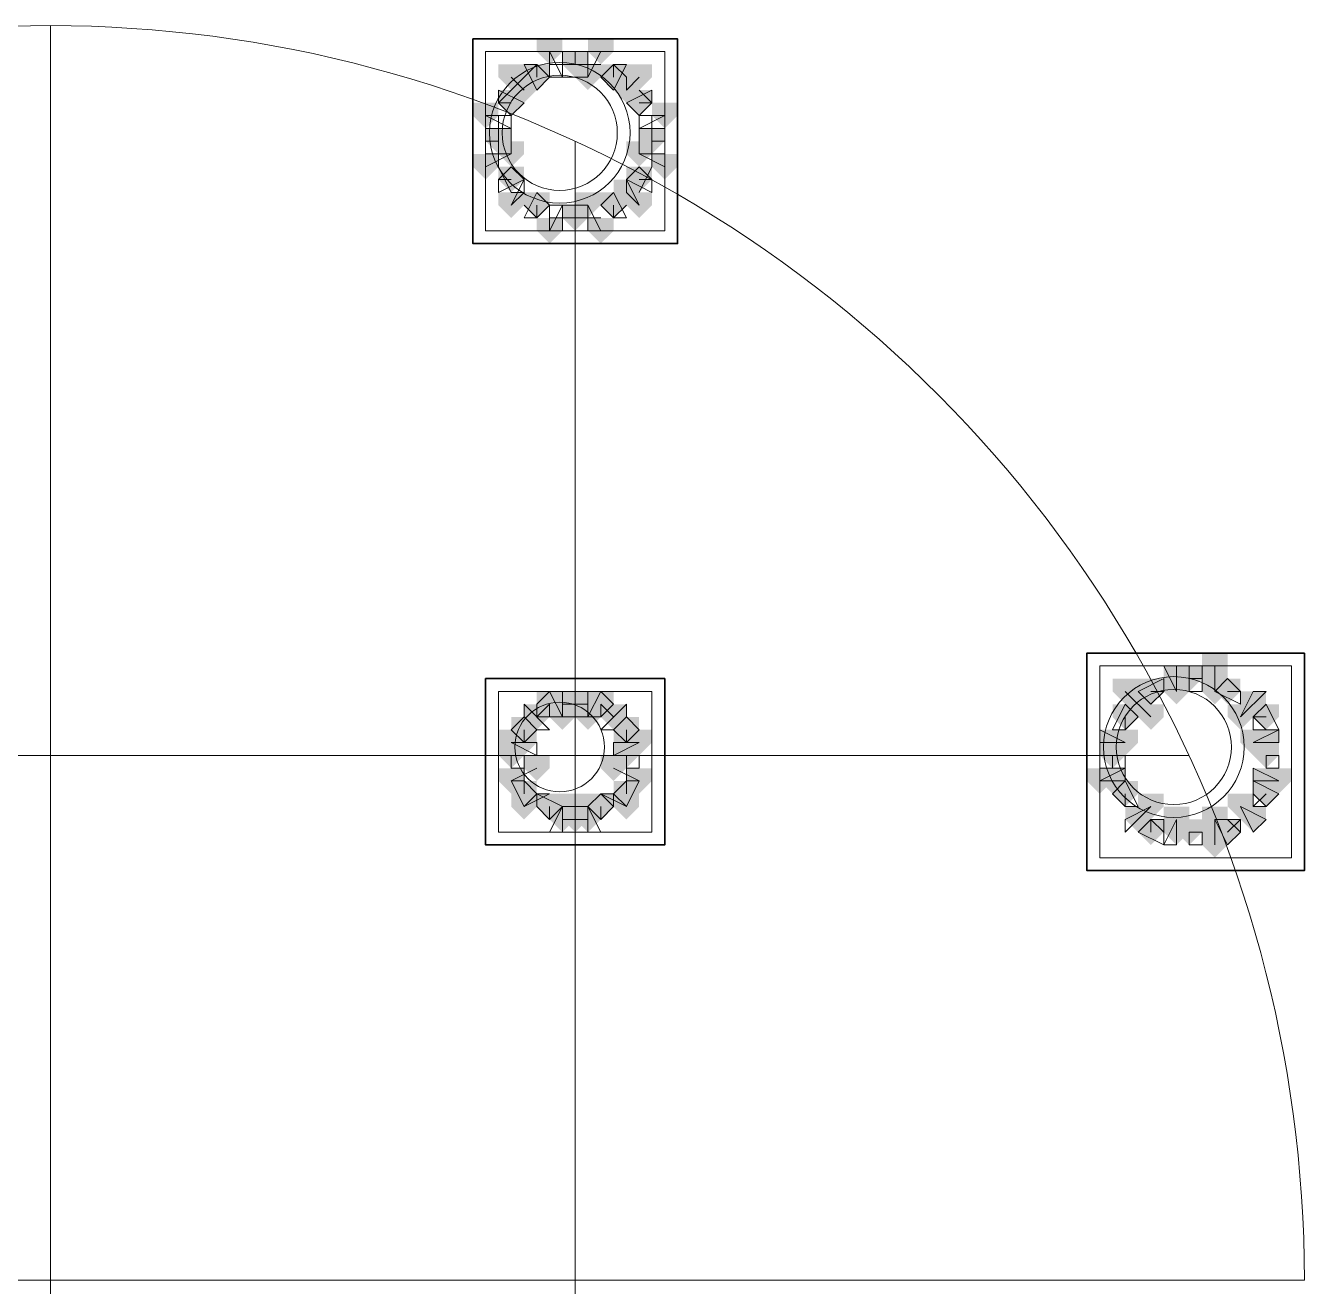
# Model space of a CAD drawing. Header units: millimetres. Extents: x 2315 to 4619, y 1334 to 1897.
# Drawn here: x 3555.91 to 3562.02, y 1541.67 to 1547.68 of the extents above; entities that cross this region are included whole.
import ezdxf

# ---------------------------------------------------------------- set-up
doc = ezdxf.new("R2010")
doc.units = ezdxf.units.MM
for name, color, linetype, true_color in [('PDF_10', 7, 'Continuous', 0x00b85c), ('PDF_AXIS', 7, 'Continuous', 0x00b85c), ('PDF_柱构件', 7, 'Continuous', 0x00b85c), ('PDF_转运站初步方案', 7, 'Continuous', 0x00b85c)]:
    doc.layers.add(name, color=color, linetype=linetype, true_color=true_color)
doc.layers.add('PDF_中心线层', color=1, linetype='Continuous')
doc.layers.add('PDF_粗实线层', color=7, linetype='Continuous')

msp = doc.modelspace()

# ---------------------------------------------------------------- hatches: boundary and pattern name
at = {"layer": 'PDF_10', "transparency": 33554559}
for points in [[(3558.5347, 1547.5601), (3558.4737, 1547.5601), (3558.4737, 1547.499), (3558.5347, 1547.4379), (3558.5958, 1547.499), (3558.5958, 1547.5601)], [(3558.5347, 1547.5601), (3558.4737, 1547.5601), (3558.4737, 1547.499), (3558.5347, 1547.4379), (3558.5958, 1547.499), (3558.5958, 1547.5601)], [(3558.3515, 1547.499), (3558.2904, 1547.499), (3558.2904, 1547.4379), (3558.3515, 1547.3768), (3558.4126, 1547.4379), (3558.4126, 1547.499)], [(3558.3515, 1547.499), (3558.2904, 1547.499), (3558.2904, 1547.4379), (3558.3515, 1547.3768), (3558.4126, 1547.4379), (3558.4126, 1547.499)], [(3558.718, 1547.499), (3558.6569, 1547.499), (3558.6569, 1547.4379), (3558.718, 1547.3768), (3558.7791, 1547.4379), (3558.7791, 1547.499)], [(3558.718, 1547.499), (3558.6569, 1547.499), (3558.6569, 1547.4379), (3558.718, 1547.3768), (3558.7791, 1547.4379), (3558.7791, 1547.499)], [(3558.2293, 1547.3768), (3558.1683, 1547.3768), (3558.1683, 1547.3157), (3558.2293, 1547.2547), (3558.2904, 1547.3157), (3558.2904, 1547.3768)], [(3558.2293, 1547.3768), (3558.1683, 1547.3768), (3558.1683, 1547.3157), (3558.2293, 1547.2547), (3558.2904, 1547.3157), (3558.2904, 1547.3768)], [(3558.8401, 1547.3768), (3558.7791, 1547.3768), (3558.7791, 1547.3157), (3558.8401, 1547.2547), (3558.9012, 1547.3157), (3558.9012, 1547.3768)], [(3558.8401, 1547.3768), (3558.7791, 1547.3768), (3558.7791, 1547.3157), (3558.8401, 1547.2547), (3558.9012, 1547.3157), (3558.9012, 1547.3768)], [(3558.1683, 1547.1936), (3558.1072, 1547.1936), (3558.1072, 1547.1325), (3558.1683, 1547.0714), (3558.2293, 1547.1325), (3558.2293, 1547.1936)], [(3558.1683, 1547.1936), (3558.1072, 1547.1936), (3558.1072, 1547.1325), (3558.1683, 1547.0714), (3558.2293, 1547.1325), (3558.2293, 1547.1936)], [(3558.9012, 1547.1936), (3558.8401, 1547.1936), (3558.8401, 1547.1325), (3558.9012, 1547.0714), (3558.9623, 1547.1325), (3558.9623, 1547.1936)], [(3558.9012, 1547.1936), (3558.8401, 1547.1936), (3558.8401, 1547.1325), (3558.9012, 1547.0714), (3558.9623, 1547.1325), (3558.9623, 1547.1936)], [(3558.2293, 1547.0103), (3558.1683, 1547.0103), (3558.1683, 1546.9493), (3558.2293, 1546.8882), (3558.2904, 1546.9493), (3558.2904, 1547.0103)], [(3558.2293, 1547.0103), (3558.1683, 1547.0103), (3558.1683, 1546.9493), (3558.2293, 1546.8882), (3558.2904, 1546.9493), (3558.2904, 1547.0103)], [(3558.8401, 1547.0103), (3558.7791, 1547.0103), (3558.7791, 1546.9493), (3558.8401, 1546.8882), (3558.9012, 1546.9493), (3558.9012, 1547.0103)], [(3558.8401, 1547.0103), (3558.7791, 1547.0103), (3558.7791, 1546.9493), (3558.8401, 1546.8882), (3558.9012, 1546.9493), (3558.9012, 1547.0103)], [(3558.3515, 1546.8882), (3558.2904, 1546.8882), (3558.2904, 1546.8271), (3558.3515, 1546.766), (3558.4126, 1546.8271), (3558.4126, 1546.8882)], [(3558.3515, 1546.8882), (3558.2904, 1546.8882), (3558.2904, 1546.8271), (3558.3515, 1546.766), (3558.4126, 1546.8271), (3558.4126, 1546.8882)], [(3558.718, 1546.8882), (3558.6569, 1546.8882), (3558.6569, 1546.8271), (3558.718, 1546.766), (3558.7791, 1546.8271), (3558.7791, 1546.8882)], [(3558.718, 1546.8882), (3558.6569, 1546.8882), (3558.6569, 1546.8271), (3558.718, 1546.766), (3558.7791, 1546.8271), (3558.7791, 1546.8882)], [(3558.5347, 1546.8271), (3558.4737, 1546.8271), (3558.4737, 1546.766), (3558.5347, 1546.7049), (3558.5958, 1546.766), (3558.5958, 1546.8271)], [(3558.5347, 1546.8271), (3558.4737, 1546.8271), (3558.4737, 1546.766), (3558.5347, 1546.7049), (3558.5958, 1546.766), (3558.5958, 1546.8271)], [(3561.4666, 1544.6282), (3561.4056, 1544.6282), (3561.4056, 1544.5671), (3561.4666, 1544.506), (3561.5277, 1544.5671), (3561.5277, 1544.6282)], [(3561.4666, 1544.6282), (3561.4056, 1544.6282), (3561.4056, 1544.5671), (3561.4666, 1544.506), (3561.5277, 1544.5671), (3561.5277, 1544.6282)], [(3561.2834, 1544.5671), (3561.2223, 1544.5671), (3561.2223, 1544.506), (3561.2834, 1544.4449), (3561.3445, 1544.506), (3561.3445, 1544.5671)], [(3561.2834, 1544.5671), (3561.2223, 1544.5671), (3561.2223, 1544.506), (3561.2834, 1544.4449), (3561.3445, 1544.506), (3561.3445, 1544.5671)], [(3561.2834, 1544.5671), (3561.2223, 1544.5671), (3561.2223, 1544.506), (3561.2834, 1544.4449), (3561.3445, 1544.506), (3561.3445, 1544.5671)], [(3561.6499, 1544.5671), (3561.5888, 1544.5671), (3561.5888, 1544.506), (3561.6499, 1544.4449), (3561.711, 1544.506), (3561.711, 1544.5671)], [(3561.6499, 1544.5671), (3561.5888, 1544.5671), (3561.5888, 1544.506), (3561.6499, 1544.4449), (3561.711, 1544.506), (3561.711, 1544.5671)], [(3558.4126, 1544.506), (3558.3515, 1544.506), (3558.3515, 1544.4449), (3558.4126, 1544.3839), (3558.4737, 1544.4449), (3558.4737, 1544.506)], [(3558.4126, 1544.506), (3558.3515, 1544.506), (3558.3515, 1544.4449), (3558.4126, 1544.3839), (3558.4737, 1544.4449), (3558.4737, 1544.506)], [(3558.5347, 1544.506), (3558.4737, 1544.506), (3558.4737, 1544.4449), (3558.5347, 1544.3839), (3558.5958, 1544.4449), (3558.5958, 1544.506)], [(3558.5347, 1544.506), (3558.4737, 1544.506), (3558.4737, 1544.4449), (3558.5347, 1544.3839), (3558.5958, 1544.4449), (3558.5958, 1544.506)], [(3558.6569, 1544.506), (3558.5958, 1544.506), (3558.5958, 1544.4449), (3558.6569, 1544.3839), (3558.718, 1544.4449), (3558.718, 1544.506)], [(3558.6569, 1544.506), (3558.5958, 1544.506), (3558.5958, 1544.4449), (3558.6569, 1544.3839), (3558.718, 1544.4449), (3558.718, 1544.506)], [(3561.1612, 1544.4449), (3561.1001, 1544.4449), (3561.1001, 1544.3839), (3561.1612, 1544.3228), (3561.2223, 1544.3839), (3561.2223, 1544.4449)], [(3561.1612, 1544.4449), (3561.1001, 1544.4449), (3561.1001, 1544.3839), (3561.1612, 1544.3228), (3561.2223, 1544.3839), (3561.2223, 1544.4449)], [(3561.1612, 1544.4449), (3561.1001, 1544.4449), (3561.1001, 1544.3839), (3561.1612, 1544.3228), (3561.2223, 1544.3839), (3561.2223, 1544.4449)], [(3561.8331, 1544.4449), (3561.772, 1544.4449), (3561.772, 1544.3839), (3561.8331, 1544.3228), (3561.8942, 1544.3839), (3561.8942, 1544.4449)], [(3561.8331, 1544.4449), (3561.772, 1544.4449), (3561.772, 1544.3839), (3561.8331, 1544.3228), (3561.8942, 1544.3839), (3561.8942, 1544.4449)], [(3558.2904, 1544.3839), (3558.2293, 1544.3839), (3558.2293, 1544.3228), (3558.2904, 1544.2617), (3558.3515, 1544.3228), (3558.3515, 1544.3839)], [(3558.2904, 1544.3839), (3558.2293, 1544.3839), (3558.2293, 1544.3228), (3558.2904, 1544.2617), (3558.3515, 1544.3228), (3558.3515, 1544.3839)], [(3558.2904, 1544.3839), (3558.2293, 1544.3839), (3558.2293, 1544.3228), (3558.2904, 1544.2617), (3558.3515, 1544.3228), (3558.3515, 1544.3839)], [(3558.7791, 1544.3839), (3558.718, 1544.3839), (3558.718, 1544.3228), (3558.7791, 1544.2617), (3558.8401, 1544.3228), (3558.8401, 1544.3839)], [(3558.7791, 1544.3839), (3558.718, 1544.3839), (3558.718, 1544.3228), (3558.7791, 1544.2617), (3558.8401, 1544.3228), (3558.8401, 1544.3839)], [(3558.7791, 1544.3839), (3558.718, 1544.3839), (3558.718, 1544.3228), (3558.7791, 1544.2617), (3558.8401, 1544.3228), (3558.8401, 1544.3839)], [(3558.2293, 1544.2617), (3558.1683, 1544.2617), (3558.1683, 1544.2006), (3558.2293, 1544.1395), (3558.2904, 1544.2006), (3558.2904, 1544.2617)], [(3558.2293, 1544.2617), (3558.1683, 1544.2617), (3558.1683, 1544.2006), (3558.2293, 1544.1395), (3558.2904, 1544.2006), (3558.2904, 1544.2617)], [(3558.7791, 1544.2617), (3558.718, 1544.2617), (3558.718, 1544.2006), (3558.7791, 1544.1395), (3558.8401, 1544.2006), (3558.8401, 1544.2617)], [(3558.7791, 1544.2617), (3558.718, 1544.2617), (3558.718, 1544.2006), (3558.7791, 1544.1395), (3558.8401, 1544.2006), (3558.8401, 1544.2617)], [(3561.1001, 1544.2617), (3561.0391, 1544.2617), (3561.0391, 1544.2006), (3561.1001, 1544.1395), (3561.1612, 1544.2006), (3561.1612, 1544.2617)], [(3561.1001, 1544.2617), (3561.0391, 1544.2617), (3561.0391, 1544.2006), (3561.1001, 1544.1395), (3561.1612, 1544.2006), (3561.1612, 1544.2617)], [(3561.8331, 1544.2617), (3561.772, 1544.2617), (3561.772, 1544.2006), (3561.8331, 1544.1395), (3561.8942, 1544.2006), (3561.8942, 1544.2617)], [(3561.8331, 1544.2617), (3561.772, 1544.2617), (3561.772, 1544.2006), (3561.8331, 1544.1395), (3561.8942, 1544.2006), (3561.8942, 1544.2617)], [(3558.2904, 1544.0784), (3558.2293, 1544.0784), (3558.2293, 1544.0174), (3558.2904, 1543.9563), (3558.3515, 1544.0174), (3558.3515, 1544.0784)], [(3558.2904, 1544.0784), (3558.2293, 1544.0784), (3558.2293, 1544.0174), (3558.2904, 1543.9563), (3558.3515, 1544.0174), (3558.3515, 1544.0784)], [(3558.7791, 1544.0784), (3558.718, 1544.0784), (3558.718, 1544.0174), (3558.7791, 1543.9563), (3558.8401, 1544.0174), (3558.8401, 1544.0784)], [(3558.7791, 1544.0784), (3558.718, 1544.0784), (3558.718, 1544.0174), (3558.7791, 1543.9563), (3558.8401, 1544.0174), (3558.8401, 1544.0784)], [(3561.1612, 1544.0784), (3561.1001, 1544.0784), (3561.1001, 1544.0174), (3561.1612, 1543.9563), (3561.2223, 1544.0174), (3561.2223, 1544.0784)], [(3561.1612, 1544.0784), (3561.1001, 1544.0784), (3561.1001, 1544.0174), (3561.1612, 1543.9563), (3561.2223, 1544.0174), (3561.2223, 1544.0784)], [(3561.8331, 1544.0784), (3561.772, 1544.0784), (3561.772, 1544.0174), (3561.8331, 1543.9563), (3561.8942, 1544.0174), (3561.8942, 1544.0784)], [(3561.8331, 1544.0784), (3561.772, 1544.0784), (3561.772, 1544.0174), (3561.8331, 1543.9563), (3561.8942, 1544.0174), (3561.8942, 1544.0784)], [(3558.4126, 1544.0174), (3558.3515, 1544.0174), (3558.3515, 1543.9563), (3558.4126, 1543.8952), (3558.4737, 1543.9563), (3558.4737, 1544.0174)], [(3558.4126, 1544.0174), (3558.3515, 1544.0174), (3558.3515, 1543.9563), (3558.4126, 1543.8952), (3558.4737, 1543.9563), (3558.4737, 1544.0174)], [(3558.6569, 1544.0174), (3558.5958, 1544.0174), (3558.5958, 1543.9563), (3558.6569, 1543.8952), (3558.718, 1543.9563), (3558.718, 1544.0174)], [(3558.6569, 1544.0174), (3558.5958, 1544.0174), (3558.5958, 1543.9563), (3558.6569, 1543.8952), (3558.718, 1543.9563), (3558.718, 1544.0174)], [(3558.5347, 1543.9563), (3558.4737, 1543.9563), (3558.4737, 1543.8952), (3558.5347, 1543.8341), (3558.5958, 1543.8952), (3558.5958, 1543.9563)], [(3558.5347, 1543.9563), (3558.4737, 1543.9563), (3558.4737, 1543.8952), (3558.5347, 1543.8341), (3558.5958, 1543.8952), (3558.5958, 1543.9563)], [(3561.2834, 1543.8952), (3561.2223, 1543.8952), (3561.2223, 1543.8341), (3561.2834, 1543.773), (3561.3445, 1543.8341), (3561.3445, 1543.8952)], [(3561.2834, 1543.8952), (3561.2223, 1543.8952), (3561.2223, 1543.8341), (3561.2834, 1543.773), (3561.3445, 1543.8341), (3561.3445, 1543.8952)], [(3561.4666, 1543.8952), (3561.4056, 1543.8952), (3561.4056, 1543.8341), (3561.4666, 1543.773), (3561.5277, 1543.8341), (3561.5277, 1543.8952)], [(3561.4666, 1543.8952), (3561.4056, 1543.8952), (3561.4056, 1543.8341), (3561.4666, 1543.773), (3561.5277, 1543.8341), (3561.5277, 1543.8952)], [(3561.6499, 1543.8952), (3561.5888, 1543.8952), (3561.5888, 1543.8341), (3561.6499, 1543.773), (3561.711, 1543.8341), (3561.711, 1543.8952)], [(3561.6499, 1543.8952), (3561.5888, 1543.8952), (3561.5888, 1543.8341), (3561.6499, 1543.773), (3561.711, 1543.8341), (3561.711, 1543.8952)]]:
    msp.add_hatch(color=256, dxfattribs=at).paths.add_polyline_path(points)
at = {"layer": 'PDF_柱构件', "transparency": 33554559}
for points in [[(3558.4126, 1547.6211), (3558.3515, 1547.6211), (3558.3515, 1547.5601), (3558.4126, 1547.499), (3558.4737, 1547.5601), (3558.4737, 1547.6211)], [(3558.6569, 1547.6211), (3558.5958, 1547.6211), (3558.5958, 1547.5601), (3558.6569, 1547.499), (3558.718, 1547.5601), (3558.718, 1547.6211)], [(3558.2293, 1547.499), (3558.1683, 1547.499), (3558.1683, 1547.4379), (3558.2293, 1547.3768), (3558.2904, 1547.4379), (3558.2904, 1547.499)], [(3558.5958, 1547.499), (3558.5347, 1547.499), (3558.5347, 1547.4379), (3558.5958, 1547.3768), (3558.6569, 1547.4379), (3558.6569, 1547.499)], [(3558.8401, 1547.499), (3558.7791, 1547.499), (3558.7791, 1547.4379), (3558.8401, 1547.3768), (3558.9012, 1547.4379), (3558.9012, 1547.499)], [(3558.2904, 1547.4379), (3558.2293, 1547.4379), (3558.2293, 1547.3768), (3558.2904, 1547.3157), (3558.3515, 1547.3768), (3558.3515, 1547.4379)], [(3558.7791, 1547.4379), (3558.718, 1547.4379), (3558.718, 1547.3768), (3558.7791, 1547.3157), (3558.8401, 1547.3768), (3558.8401, 1547.4379)], [(3558.1072, 1547.3157), (3558.0461, 1547.3157), (3558.0461, 1547.2547), (3558.1072, 1547.1936), (3558.1683, 1547.2547), (3558.1683, 1547.3157)], [(3558.9623, 1547.3157), (3558.9012, 1547.3157), (3558.9012, 1547.2547), (3558.9623, 1547.1936), (3559.0234, 1547.2547), (3559.0234, 1547.3157)], [(3558.2293, 1547.1325), (3558.1683, 1547.1325), (3558.1683, 1547.0714), (3558.2293, 1547.0103), (3558.2904, 1547.0714), (3558.2904, 1547.1325)], [(3558.8401, 1547.1325), (3558.7791, 1547.1325), (3558.7791, 1547.0714), (3558.8401, 1547.0103), (3558.9012, 1547.0714), (3558.9012, 1547.1325)], [(3558.1072, 1547.0714), (3558.0461, 1547.0714), (3558.0461, 1547.0103), (3558.1072, 1546.9493), (3558.1683, 1547.0103), (3558.1683, 1547.0714)], [(3558.9623, 1547.0714), (3558.9012, 1547.0714), (3558.9012, 1547.0103), (3558.9623, 1546.9493), (3559.0234, 1547.0103), (3559.0234, 1547.0714)], [(3558.7791, 1546.9493), (3558.718, 1546.9493), (3558.718, 1546.8882), (3558.7791, 1546.8271), (3558.8401, 1546.8882), (3558.8401, 1546.9493)], [(3558.2293, 1546.8882), (3558.1683, 1546.8882), (3558.1683, 1546.8271), (3558.2293, 1546.766), (3558.2904, 1546.8271), (3558.2904, 1546.8882)], [(3558.5958, 1546.8882), (3558.5347, 1546.8882), (3558.5347, 1546.8271), (3558.5958, 1546.766), (3558.6569, 1546.8271), (3558.6569, 1546.8882)], [(3558.8401, 1546.8882), (3558.7791, 1546.8882), (3558.7791, 1546.8271), (3558.8401, 1546.766), (3558.9012, 1546.8271), (3558.9012, 1546.8882)], [(3558.4126, 1546.766), (3558.3515, 1546.766), (3558.3515, 1546.7049), (3558.4126, 1546.6439), (3558.4737, 1546.7049), (3558.4737, 1546.766)], [(3558.6569, 1546.766), (3558.5958, 1546.766), (3558.5958, 1546.7049), (3558.6569, 1546.6439), (3558.718, 1546.7049), (3558.718, 1546.766)], [(3561.5888, 1544.6893), (3561.5277, 1544.6893), (3561.5277, 1544.6282), (3561.5888, 1544.5671), (3561.6499, 1544.6282), (3561.6499, 1544.6893)], [(3561.4056, 1544.6282), (3561.3445, 1544.6282), (3561.3445, 1544.5671), (3561.4056, 1544.506), (3561.4666, 1544.5671), (3561.4666, 1544.6282)], [(3561.5888, 1544.6282), (3561.5277, 1544.6282), (3561.5277, 1544.5671), (3561.5888, 1544.506), (3561.6499, 1544.5671), (3561.6499, 1544.6282)], [(3561.1612, 1544.5671), (3561.1001, 1544.5671), (3561.1001, 1544.506), (3561.1612, 1544.4449), (3561.2223, 1544.506), (3561.2223, 1544.5671)], [(3561.4056, 1544.5671), (3561.3445, 1544.5671), (3561.3445, 1544.506), (3561.4056, 1544.4449), (3561.4666, 1544.506), (3561.4666, 1544.5671)], [(3561.5888, 1544.5671), (3561.5277, 1544.5671), (3561.5277, 1544.506), (3561.5888, 1544.4449), (3561.6499, 1544.506), (3561.6499, 1544.5671)], [(3558.4737, 1544.506), (3558.4126, 1544.506), (3558.4126, 1544.4449), (3558.4737, 1544.3839), (3558.5347, 1544.4449), (3558.5347, 1544.506)], [(3558.5958, 1544.506), (3558.5347, 1544.506), (3558.5347, 1544.4449), (3558.5958, 1544.3839), (3558.6569, 1544.4449), (3558.6569, 1544.506)], [(3561.2223, 1544.506), (3561.1612, 1544.506), (3561.1612, 1544.4449), (3561.2223, 1544.3839), (3561.2834, 1544.4449), (3561.2834, 1544.506)], [(3561.772, 1544.506), (3561.711, 1544.506), (3561.711, 1544.4449), (3561.772, 1544.3839), (3561.8331, 1544.4449), (3561.8331, 1544.506)], [(3558.3515, 1544.4449), (3558.2904, 1544.4449), (3558.2904, 1544.3839), (3558.3515, 1544.3228), (3558.4126, 1544.3839), (3558.4126, 1544.4449)], [(3558.4737, 1544.4449), (3558.4126, 1544.4449), (3558.4126, 1544.3839), (3558.4737, 1544.3228), (3558.5347, 1544.3839), (3558.5347, 1544.4449)], [(3558.5958, 1544.4449), (3558.5347, 1544.4449), (3558.5347, 1544.3839), (3558.5958, 1544.3228), (3558.6569, 1544.3839), (3558.6569, 1544.4449)], [(3558.718, 1544.4449), (3558.6569, 1544.4449), (3558.6569, 1544.3839), (3558.718, 1544.3228), (3558.7791, 1544.3839), (3558.7791, 1544.4449)], [(3561.2834, 1544.4449), (3561.2223, 1544.4449), (3561.2223, 1544.3839), (3561.2834, 1544.3228), (3561.3445, 1544.3839), (3561.3445, 1544.4449)], [(3561.711, 1544.4449), (3561.6499, 1544.4449), (3561.6499, 1544.3839), (3561.711, 1544.3228), (3561.772, 1544.3839), (3561.772, 1544.4449)], [(3558.2293, 1544.3228), (3558.1683, 1544.3228), (3558.1683, 1544.2617), (3558.2293, 1544.2006), (3558.2904, 1544.2617), (3558.2904, 1544.3228)], [(3558.2904, 1544.3228), (3558.2293, 1544.3228), (3558.2293, 1544.2617), (3558.2904, 1544.2006), (3558.3515, 1544.2617), (3558.3515, 1544.3228)], [(3558.7791, 1544.3228), (3558.718, 1544.3228), (3558.718, 1544.2617), (3558.7791, 1544.2006), (3558.8401, 1544.2617), (3558.8401, 1544.3228)], [(3558.8401, 1544.3228), (3558.7791, 1544.3228), (3558.7791, 1544.2617), (3558.8401, 1544.2006), (3558.9012, 1544.2617), (3558.9012, 1544.3228)], [(3561.1001, 1544.3228), (3561.0391, 1544.3228), (3561.0391, 1544.2617), (3561.1001, 1544.2006), (3561.1612, 1544.2617), (3561.1612, 1544.3228)], [(3561.1612, 1544.3228), (3561.1001, 1544.3228), (3561.1001, 1544.2617), (3561.1612, 1544.2006), (3561.2223, 1544.2617), (3561.2223, 1544.3228)], [(3561.772, 1544.3228), (3561.711, 1544.3228), (3561.711, 1544.2617), (3561.772, 1544.2006), (3561.8331, 1544.2617), (3561.8331, 1544.3228)], [(3561.8331, 1544.3228), (3561.772, 1544.3228), (3561.772, 1544.2617), (3561.8331, 1544.2006), (3561.8942, 1544.2617), (3561.8942, 1544.3228)], [(3558.3515, 1544.2006), (3558.2904, 1544.2006), (3558.2904, 1544.1395), (3558.3515, 1544.0784), (3558.4126, 1544.1395), (3558.4126, 1544.2006)], [(3558.718, 1544.2006), (3558.6569, 1544.2006), (3558.6569, 1544.1395), (3558.718, 1544.0784), (3558.7791, 1544.1395), (3558.7791, 1544.2006)], [(3558.2293, 1544.1395), (3558.1683, 1544.1395), (3558.1683, 1544.0784), (3558.2293, 1544.0174), (3558.2904, 1544.0784), (3558.2904, 1544.1395)], [(3558.8401, 1544.1395), (3558.7791, 1544.1395), (3558.7791, 1544.0784), (3558.8401, 1544.0174), (3558.9012, 1544.0784), (3558.9012, 1544.1395)], [(3561.0391, 1544.1395), (3560.978, 1544.1395), (3560.978, 1544.0784), (3561.0391, 1544.0174), (3561.1001, 1544.0784), (3561.1001, 1544.1395)], [(3561.1001, 1544.1395), (3561.0391, 1544.1395), (3561.0391, 1544.0784), (3561.1001, 1544.0174), (3561.1612, 1544.0784), (3561.1612, 1544.1395)], [(3561.8331, 1544.1395), (3561.772, 1544.1395), (3561.772, 1544.0784), (3561.8331, 1544.0174), (3561.8942, 1544.0784), (3561.8942, 1544.1395)], [(3561.8942, 1544.1395), (3561.8331, 1544.1395), (3561.8331, 1544.0784), (3561.8942, 1544.0174), (3561.9553, 1544.0784), (3561.9553, 1544.1395)], [(3558.2904, 1544.0174), (3558.2293, 1544.0174), (3558.2293, 1543.9563), (3558.2904, 1543.8952), (3558.3515, 1543.9563), (3558.3515, 1544.0174)], [(3558.4737, 1544.0174), (3558.4126, 1544.0174), (3558.4126, 1543.9563), (3558.4737, 1543.8952), (3558.5347, 1543.9563), (3558.5347, 1544.0174)], [(3558.5958, 1544.0174), (3558.5347, 1544.0174), (3558.5347, 1543.9563), (3558.5958, 1543.8952), (3558.6569, 1543.9563), (3558.6569, 1544.0174)], [(3558.7791, 1544.0174), (3558.718, 1544.0174), (3558.718, 1543.9563), (3558.7791, 1543.8952), (3558.8401, 1543.9563), (3558.8401, 1544.0174)], [(3561.2834, 1544.0174), (3561.2223, 1544.0174), (3561.2223, 1543.9563), (3561.2834, 1543.8952), (3561.3445, 1543.9563), (3561.3445, 1544.0174)], [(3561.711, 1544.0174), (3561.6499, 1544.0174), (3561.6499, 1543.9563), (3561.711, 1543.8952), (3561.772, 1543.9563), (3561.772, 1544.0174)], [(3558.4737, 1543.9563), (3558.4126, 1543.9563), (3558.4126, 1543.8952), (3558.4737, 1543.8341), (3558.5347, 1543.8952), (3558.5347, 1543.9563)], [(3558.5958, 1543.9563), (3558.5347, 1543.9563), (3558.5347, 1543.8952), (3558.5958, 1543.8341), (3558.6569, 1543.8952), (3558.6569, 1543.9563)], [(3561.2223, 1543.9563), (3561.1612, 1543.9563), (3561.1612, 1543.8952), (3561.2223, 1543.8341), (3561.2834, 1543.8952), (3561.2834, 1543.9563)], [(3561.4056, 1543.9563), (3561.3445, 1543.9563), (3561.3445, 1543.8952), (3561.4056, 1543.8341), (3561.4666, 1543.8952), (3561.4666, 1543.9563)], [(3561.5888, 1543.9563), (3561.5277, 1543.9563), (3561.5277, 1543.8952), (3561.5888, 1543.8341), (3561.6499, 1543.8952), (3561.6499, 1543.9563)], [(3561.772, 1543.9563), (3561.711, 1543.9563), (3561.711, 1543.8952), (3561.772, 1543.8341), (3561.8331, 1543.8952), (3561.8331, 1543.9563)], [(3561.4056, 1543.8952), (3561.3445, 1543.8952), (3561.3445, 1543.8341), (3561.4056, 1543.773), (3561.4666, 1543.8341), (3561.4666, 1543.8952)], [(3561.5888, 1543.8952), (3561.5277, 1543.8952), (3561.5277, 1543.8341), (3561.5888, 1543.773), (3561.6499, 1543.8341), (3561.6499, 1543.8952)], [(3561.5888, 1543.8341), (3561.5277, 1543.8341), (3561.5277, 1543.773), (3561.5888, 1543.712), (3561.6499, 1543.773), (3561.6499, 1543.8341)]]:
    msp.add_hatch(color=256, dxfattribs=at).paths.add_polyline_path(points)
at = {"layer": 'PDF_转运站初步方案', "transparency": 33554559}
for points in [[(3558.5347, 1547.5601), (3558.4737, 1547.5601), (3558.4737, 1547.499), (3558.5347, 1547.4379), (3558.5958, 1547.499), (3558.5958, 1547.5601)], [(3558.5347, 1547.5601), (3558.4737, 1547.5601), (3558.4737, 1547.499), (3558.5347, 1547.4379), (3558.5958, 1547.499), (3558.5958, 1547.5601)], [(3558.3515, 1547.499), (3558.2904, 1547.499), (3558.2904, 1547.4379), (3558.3515, 1547.3768), (3558.4126, 1547.4379), (3558.4126, 1547.499)], [(3558.3515, 1547.499), (3558.2904, 1547.499), (3558.2904, 1547.4379), (3558.3515, 1547.3768), (3558.4126, 1547.4379), (3558.4126, 1547.499)], [(3558.718, 1547.499), (3558.6569, 1547.499), (3558.6569, 1547.4379), (3558.718, 1547.3768), (3558.7791, 1547.4379), (3558.7791, 1547.499)], [(3558.718, 1547.499), (3558.6569, 1547.499), (3558.6569, 1547.4379), (3558.718, 1547.3768), (3558.7791, 1547.4379), (3558.7791, 1547.499)], [(3558.2293, 1547.3768), (3558.1683, 1547.3768), (3558.1683, 1547.3157), (3558.2293, 1547.2547), (3558.2904, 1547.3157), (3558.2904, 1547.3768)], [(3558.2293, 1547.3768), (3558.1683, 1547.3768), (3558.1683, 1547.3157), (3558.2293, 1547.2547), (3558.2904, 1547.3157), (3558.2904, 1547.3768)], [(3558.8401, 1547.3768), (3558.7791, 1547.3768), (3558.7791, 1547.3157), (3558.8401, 1547.2547), (3558.9012, 1547.3157), (3558.9012, 1547.3768)], [(3558.8401, 1547.3768), (3558.7791, 1547.3768), (3558.7791, 1547.3157), (3558.8401, 1547.2547), (3558.9012, 1547.3157), (3558.9012, 1547.3768)], [(3558.1683, 1547.1936), (3558.1072, 1547.1936), (3558.1072, 1547.1325), (3558.1683, 1547.0714), (3558.2293, 1547.1325), (3558.2293, 1547.1936)], [(3558.1683, 1547.1936), (3558.1072, 1547.1936), (3558.1072, 1547.1325), (3558.1683, 1547.0714), (3558.2293, 1547.1325), (3558.2293, 1547.1936)], [(3558.9012, 1547.1936), (3558.8401, 1547.1936), (3558.8401, 1547.1325), (3558.9012, 1547.0714), (3558.9623, 1547.1325), (3558.9623, 1547.1936)], [(3558.9012, 1547.1936), (3558.8401, 1547.1936), (3558.8401, 1547.1325), (3558.9012, 1547.0714), (3558.9623, 1547.1325), (3558.9623, 1547.1936)], [(3558.2293, 1547.0103), (3558.1683, 1547.0103), (3558.1683, 1546.9493), (3558.2293, 1546.8882), (3558.2904, 1546.9493), (3558.2904, 1547.0103)], [(3558.2293, 1547.0103), (3558.1683, 1547.0103), (3558.1683, 1546.9493), (3558.2293, 1546.8882), (3558.2904, 1546.9493), (3558.2904, 1547.0103)], [(3558.8401, 1547.0103), (3558.7791, 1547.0103), (3558.7791, 1546.9493), (3558.8401, 1546.8882), (3558.9012, 1546.9493), (3558.9012, 1547.0103)], [(3558.8401, 1547.0103), (3558.7791, 1547.0103), (3558.7791, 1546.9493), (3558.8401, 1546.8882), (3558.9012, 1546.9493), (3558.9012, 1547.0103)], [(3558.3515, 1546.8882), (3558.2904, 1546.8882), (3558.2904, 1546.8271), (3558.3515, 1546.766), (3558.4126, 1546.8271), (3558.4126, 1546.8882)], [(3558.3515, 1546.8882), (3558.2904, 1546.8882), (3558.2904, 1546.8271), (3558.3515, 1546.766), (3558.4126, 1546.8271), (3558.4126, 1546.8882)], [(3558.718, 1546.8882), (3558.6569, 1546.8882), (3558.6569, 1546.8271), (3558.718, 1546.766), (3558.7791, 1546.8271), (3558.7791, 1546.8882)], [(3558.718, 1546.8882), (3558.6569, 1546.8882), (3558.6569, 1546.8271), (3558.718, 1546.766), (3558.7791, 1546.8271), (3558.7791, 1546.8882)], [(3558.5347, 1546.8271), (3558.4737, 1546.8271), (3558.4737, 1546.766), (3558.5347, 1546.7049), (3558.5958, 1546.766), (3558.5958, 1546.8271)], [(3558.5347, 1546.8271), (3558.4737, 1546.8271), (3558.4737, 1546.766), (3558.5347, 1546.7049), (3558.5958, 1546.766), (3558.5958, 1546.8271)], [(3561.4666, 1544.6282), (3561.4056, 1544.6282), (3561.4056, 1544.5671), (3561.4666, 1544.506), (3561.5277, 1544.5671), (3561.5277, 1544.6282)], [(3561.4666, 1544.6282), (3561.4056, 1544.6282), (3561.4056, 1544.5671), (3561.4666, 1544.506), (3561.5277, 1544.5671), (3561.5277, 1544.6282)], [(3561.2834, 1544.5671), (3561.2223, 1544.5671), (3561.2223, 1544.506), (3561.2834, 1544.4449), (3561.3445, 1544.506), (3561.3445, 1544.5671)], [(3561.2834, 1544.5671), (3561.2223, 1544.5671), (3561.2223, 1544.506), (3561.2834, 1544.4449), (3561.3445, 1544.506), (3561.3445, 1544.5671)], [(3561.6499, 1544.5671), (3561.5888, 1544.5671), (3561.5888, 1544.506), (3561.6499, 1544.4449), (3561.711, 1544.506), (3561.711, 1544.5671)], [(3561.6499, 1544.5671), (3561.5888, 1544.5671), (3561.5888, 1544.506), (3561.6499, 1544.4449), (3561.711, 1544.506), (3561.711, 1544.5671)], [(3558.4126, 1544.506), (3558.3515, 1544.506), (3558.3515, 1544.4449), (3558.4126, 1544.3839), (3558.4737, 1544.4449), (3558.4737, 1544.506)], [(3558.4126, 1544.506), (3558.3515, 1544.506), (3558.3515, 1544.4449), (3558.4126, 1544.3839), (3558.4737, 1544.4449), (3558.4737, 1544.506)], [(3558.5347, 1544.506), (3558.4737, 1544.506), (3558.4737, 1544.4449), (3558.5347, 1544.3839), (3558.5958, 1544.4449), (3558.5958, 1544.506)], [(3558.5347, 1544.506), (3558.4737, 1544.506), (3558.4737, 1544.4449), (3558.5347, 1544.3839), (3558.5958, 1544.4449), (3558.5958, 1544.506)], [(3558.6569, 1544.506), (3558.5958, 1544.506), (3558.5958, 1544.4449), (3558.6569, 1544.3839), (3558.718, 1544.4449), (3558.718, 1544.506)], [(3558.6569, 1544.506), (3558.5958, 1544.506), (3558.5958, 1544.4449), (3558.6569, 1544.3839), (3558.718, 1544.4449), (3558.718, 1544.506)], [(3561.1612, 1544.4449), (3561.1001, 1544.4449), (3561.1001, 1544.3839), (3561.1612, 1544.3228), (3561.2223, 1544.3839), (3561.2223, 1544.4449)], [(3561.1612, 1544.4449), (3561.1001, 1544.4449), (3561.1001, 1544.3839), (3561.1612, 1544.3228), (3561.2223, 1544.3839), (3561.2223, 1544.4449)], [(3561.8331, 1544.4449), (3561.772, 1544.4449), (3561.772, 1544.3839), (3561.8331, 1544.3228), (3561.8942, 1544.3839), (3561.8942, 1544.4449)], [(3561.8331, 1544.4449), (3561.772, 1544.4449), (3561.772, 1544.3839), (3561.8331, 1544.3228), (3561.8942, 1544.3839), (3561.8942, 1544.4449)], [(3558.2904, 1544.3839), (3558.2293, 1544.3839), (3558.2293, 1544.3228), (3558.2904, 1544.2617), (3558.3515, 1544.3228), (3558.3515, 1544.3839)], [(3558.2904, 1544.3839), (3558.2293, 1544.3839), (3558.2293, 1544.3228), (3558.2904, 1544.2617), (3558.3515, 1544.3228), (3558.3515, 1544.3839)], [(3558.7791, 1544.3839), (3558.718, 1544.3839), (3558.718, 1544.3228), (3558.7791, 1544.2617), (3558.8401, 1544.3228), (3558.8401, 1544.3839)], [(3558.7791, 1544.3839), (3558.718, 1544.3839), (3558.718, 1544.3228), (3558.7791, 1544.2617), (3558.8401, 1544.3228), (3558.8401, 1544.3839)], [(3558.2293, 1544.2617), (3558.1683, 1544.2617), (3558.1683, 1544.2006), (3558.2293, 1544.1395), (3558.2904, 1544.2006), (3558.2904, 1544.2617)], [(3558.2293, 1544.2617), (3558.1683, 1544.2617), (3558.1683, 1544.2006), (3558.2293, 1544.1395), (3558.2904, 1544.2006), (3558.2904, 1544.2617)], [(3558.7791, 1544.2617), (3558.718, 1544.2617), (3558.718, 1544.2006), (3558.7791, 1544.1395), (3558.8401, 1544.2006), (3558.8401, 1544.2617)], [(3558.7791, 1544.2617), (3558.718, 1544.2617), (3558.718, 1544.2006), (3558.7791, 1544.1395), (3558.8401, 1544.2006), (3558.8401, 1544.2617)], [(3561.1001, 1544.2617), (3561.0391, 1544.2617), (3561.0391, 1544.2006), (3561.1001, 1544.1395), (3561.1612, 1544.2006), (3561.1612, 1544.2617)], [(3561.1001, 1544.2617), (3561.0391, 1544.2617), (3561.0391, 1544.2006), (3561.1001, 1544.1395), (3561.1612, 1544.2006), (3561.1612, 1544.2617)], [(3561.8331, 1544.2617), (3561.772, 1544.2617), (3561.772, 1544.2006), (3561.8331, 1544.1395), (3561.8942, 1544.2006), (3561.8942, 1544.2617)], [(3561.8331, 1544.2617), (3561.772, 1544.2617), (3561.772, 1544.2006), (3561.8331, 1544.1395), (3561.8942, 1544.2006), (3561.8942, 1544.2617)], [(3558.2904, 1544.0784), (3558.2293, 1544.0784), (3558.2293, 1544.0174), (3558.2904, 1543.9563), (3558.3515, 1544.0174), (3558.3515, 1544.0784)], [(3558.2904, 1544.0784), (3558.2293, 1544.0784), (3558.2293, 1544.0174), (3558.2904, 1543.9563), (3558.3515, 1544.0174), (3558.3515, 1544.0784)], [(3558.7791, 1544.0784), (3558.718, 1544.0784), (3558.718, 1544.0174), (3558.7791, 1543.9563), (3558.8401, 1544.0174), (3558.8401, 1544.0784)], [(3558.7791, 1544.0784), (3558.718, 1544.0784), (3558.718, 1544.0174), (3558.7791, 1543.9563), (3558.8401, 1544.0174), (3558.8401, 1544.0784)], [(3561.1612, 1544.0784), (3561.1001, 1544.0784), (3561.1001, 1544.0174), (3561.1612, 1543.9563), (3561.2223, 1544.0174), (3561.2223, 1544.0784)], [(3561.1612, 1544.0784), (3561.1001, 1544.0784), (3561.1001, 1544.0174), (3561.1612, 1543.9563), (3561.2223, 1544.0174), (3561.2223, 1544.0784)], [(3561.8331, 1544.0784), (3561.772, 1544.0784), (3561.772, 1544.0174), (3561.8331, 1543.9563), (3561.8942, 1544.0174), (3561.8942, 1544.0784)], [(3561.8331, 1544.0784), (3561.772, 1544.0784), (3561.772, 1544.0174), (3561.8331, 1543.9563), (3561.8942, 1544.0174), (3561.8942, 1544.0784)], [(3558.4126, 1544.0174), (3558.3515, 1544.0174), (3558.3515, 1543.9563), (3558.4126, 1543.8952), (3558.4737, 1543.9563), (3558.4737, 1544.0174)], [(3558.4126, 1544.0174), (3558.3515, 1544.0174), (3558.3515, 1543.9563), (3558.4126, 1543.8952), (3558.4737, 1543.9563), (3558.4737, 1544.0174)], [(3558.6569, 1544.0174), (3558.5958, 1544.0174), (3558.5958, 1543.9563), (3558.6569, 1543.8952), (3558.718, 1543.9563), (3558.718, 1544.0174)], [(3558.6569, 1544.0174), (3558.5958, 1544.0174), (3558.5958, 1543.9563), (3558.6569, 1543.8952), (3558.718, 1543.9563), (3558.718, 1544.0174)], [(3558.5347, 1543.9563), (3558.4737, 1543.9563), (3558.4737, 1543.8952), (3558.5347, 1543.8341), (3558.5958, 1543.8952), (3558.5958, 1543.9563)], [(3558.5347, 1543.9563), (3558.4737, 1543.9563), (3558.4737, 1543.8952), (3558.5347, 1543.8341), (3558.5958, 1543.8952), (3558.5958, 1543.9563)], [(3561.2834, 1543.8952), (3561.2223, 1543.8952), (3561.2223, 1543.8341), (3561.2834, 1543.773), (3561.3445, 1543.8341), (3561.3445, 1543.8952)], [(3561.2834, 1543.8952), (3561.2223, 1543.8952), (3561.2223, 1543.8341), (3561.2834, 1543.773), (3561.3445, 1543.8341), (3561.3445, 1543.8952)], [(3561.4666, 1543.8952), (3561.4056, 1543.8952), (3561.4056, 1543.8341), (3561.4666, 1543.773), (3561.5277, 1543.8341), (3561.5277, 1543.8952)], [(3561.4666, 1543.8952), (3561.4056, 1543.8952), (3561.4056, 1543.8341), (3561.4666, 1543.773), (3561.5277, 1543.8341), (3561.5277, 1543.8952)], [(3561.6499, 1543.8952), (3561.5888, 1543.8952), (3561.5888, 1543.8341), (3561.6499, 1543.773), (3561.711, 1543.8341), (3561.711, 1543.8952)], [(3561.6499, 1543.8952), (3561.5888, 1543.8952), (3561.5888, 1543.8341), (3561.6499, 1543.773), (3561.711, 1543.8341), (3561.711, 1543.8952)]]:
    msp.add_hatch(color=256, dxfattribs=at).paths.add_polyline_path(points)

# ---------------------------------------------------------------- linework, layer by layer
at = {"layer": 'PDF_10', "lineweight": 18}
for points in [[(3558.5347, 1547.499), (3558.5347, 1547.5601)], [(3558.2904, 1547.4379), (3558.3515, 1547.499), (3558.3515, 1547.4379)], [(3558.4737, 1547.499), (3558.5958, 1547.499)], [(3558.718, 1547.4379), (3558.718, 1547.499), (3558.7791, 1547.4379)], [(3558.2293, 1547.3157), (3558.1683, 1547.3157), (3558.2293, 1547.3768)], [(3558.8401, 1547.3768), (3558.9012, 1547.3157), (3558.8401, 1547.3157)], [(3558.1683, 1547.0714), (3558.1683, 1547.1936)], [(3558.9012, 1547.1936), (3558.9012, 1547.0714)], [(3558.1683, 1547.1325), (3558.1072, 1547.1325)], [(3558.9012, 1547.1325), (3558.9623, 1547.1325)], [(3558.2293, 1546.8882), (3558.1683, 1547.0103)], [(3558.9012, 1547.0103), (3558.8401, 1546.8882)], [(3558.2293, 1546.9493), (3558.1683, 1546.9493)], [(3558.8401, 1546.9493), (3558.9012, 1546.9493)], [(3558.3515, 1546.8271), (3558.3515, 1546.766), (3558.2904, 1546.8271)], [(3558.7791, 1546.8271), (3558.718, 1546.766), (3558.718, 1546.8271)], [(3558.5958, 1546.766), (3558.4737, 1546.766)], [(3558.5347, 1546.766), (3558.5347, 1546.7049)], [(3561.5277, 1544.5671), (3561.4666, 1544.5671), (3561.4666, 1544.506)], [(3558.5347, 1544.4449), (3558.5347, 1544.506)], [(3561.3445, 1544.506), (3561.2834, 1544.506)], [(3561.711, 1544.506), (3561.6499, 1544.506), (3561.711, 1544.506)], [(3558.4126, 1544.3839), (3558.4126, 1544.4449), (3558.3515, 1544.3839)], [(3558.5958, 1544.4449), (3558.4737, 1544.4449)], [(3558.718, 1544.3839), (3558.6569, 1544.4449), (3558.6569, 1544.3839)], [(3561.1612, 1544.3839), (3561.1612, 1544.3228)], [(3561.8331, 1544.3228), (3561.772, 1544.3839), (3561.8331, 1544.3839)], [(3558.2904, 1544.3228), (3558.2904, 1544.2617)], [(3558.7791, 1544.2617), (3558.7791, 1544.3228)], [(3558.2904, 1544.2006), (3558.2293, 1544.2006), (3558.2293, 1544.1395)], [(3558.7791, 1544.1395), (3558.7791, 1544.2006), (3558.8401, 1544.2006)], [(3561.1612, 1544.2006), (3561.1001, 1544.2006), (3561.1001, 1544.1395)], [(3561.8331, 1544.1395), (3561.8331, 1544.2006), (3561.8942, 1544.2006)], [(3558.2904, 1544.0174), (3558.2904, 1544.0784), (3558.2904, 1544.0174)], [(3558.7791, 1544.0174), (3558.7791, 1544.0784), (3558.7791, 1544.0174)], [(3561.1612, 1543.9563), (3561.1612, 1544.0174), (3561.1612, 1543.9563)], [(3561.772, 1543.9563), (3561.8331, 1544.0174)], [(3561.772, 1544.0174), (3561.8331, 1543.9563)], [(3558.3515, 1543.9563), (3558.4126, 1543.8952), (3558.4126, 1543.9563)], [(3558.5347, 1543.9563), (3558.5347, 1543.8952)], [(3558.6569, 1543.9563), (3558.6569, 1543.8952), (3558.718, 1543.9563)], [(3558.4737, 1543.8952), (3558.5958, 1543.8952)], [(3561.2834, 1543.8341), (3561.2834, 1543.8952), (3561.3445, 1543.8341)], [(3561.6499, 1543.8341), (3561.711, 1543.8952)], [(3561.6499, 1543.8952), (3561.711, 1543.8341)], [(3561.4666, 1543.773), (3561.4666, 1543.8341), (3561.5277, 1543.8341)]]:
    msp.add_lwpolyline(points, dxfattribs=at)
at = {"layer": 'PDF_AXIS', "lineweight": 18}
for points in [[(3558.1072, 1547.5601), (3558.1072, 1546.7049), (3558.9623, 1546.7049), (3558.9623, 1547.5601)], [(3561.9553, 1544.6282), (3561.9553, 1543.712), (3561.0391, 1543.712), (3561.0391, 1544.6282)], [(3558.9012, 1544.506), (3558.9012, 1543.8341), (3558.1683, 1543.8341), (3558.1683, 1544.506)]]:
    msp.add_lwpolyline(points, close=True, dxfattribs=at)
at = {"layer": 'PDF_中心线层', "color": 112, "lineweight": 18, "true_color": 0x00b85c}
msp.add_lwpolyline([(3556.0304, 1535.6493), (3556.0304, 1547.6822)], close=True, dxfattribs=at)
for points in [[(3558.5347, 1547.1325), (3558.5347, 1536.199)], [(3550.5942, 1544.2006), (3561.4666, 1544.2006)], [(3562.0164, 1541.6963), (3550.0445, 1541.6963), (3562.0164, 1541.6963)]]:
    msp.add_lwpolyline(points, dxfattribs=at)
msp.add_arc((3556.0225, 1541.6905), 5.9938, 0.05486, 119.86945, dxfattribs=at)
at = {"layer": 'PDF_柱构件', "lineweight": 18}
for points in [[(3558.4126, 1547.5601), (3558.4126, 1547.4379), (3558.4737, 1547.4379)], [(3558.4737, 1547.4379), (3558.5958, 1547.4379), (3558.5958, 1547.5601), (3558.4737, 1547.5601)], [(3558.6569, 1547.5601), (3558.5958, 1547.4379)], [(3558.3515, 1547.3768), (3558.4126, 1547.4379), (3558.3515, 1547.499), (3558.2904, 1547.499)], [(3558.6569, 1547.4379), (3558.718, 1547.3768), (3558.7791, 1547.499), (3558.718, 1547.499)], [(3558.2293, 1547.4379), (3558.2904, 1547.3768)], [(3558.8401, 1547.4379), (3558.7791, 1547.3768)], [(3558.2293, 1547.2547), (3558.2904, 1547.3157), (3558.1683, 1547.3768), (3558.1683, 1547.3157)], [(3558.7791, 1547.3157), (3558.8401, 1547.2547), (3558.9012, 1547.3157), (3558.9012, 1547.3768)], [(3558.1072, 1547.2547), (3558.2293, 1547.1936), (3558.2293, 1547.2547)], [(3558.9623, 1547.2547), (3558.8401, 1547.2547), (3558.8401, 1547.1936)], [(3558.2293, 1547.0714), (3558.2293, 1547.1936), (3558.1072, 1547.1936), (3558.1072, 1547.0714)], [(3558.8401, 1547.1936), (3558.8401, 1547.0714), (3558.9623, 1547.0714), (3558.9623, 1547.1936)], [(3558.1072, 1547.0103), (3558.2293, 1547.0714)], [(3558.9623, 1547.0103), (3558.8401, 1547.0714)], [(3558.2904, 1546.9493), (3558.2293, 1547.0103), (3558.1683, 1546.9493), (3558.1683, 1546.8882)], [(3558.8401, 1547.0103), (3558.7791, 1546.9493), (3558.9012, 1546.8882), (3558.9012, 1546.9493)], [(3558.2293, 1546.8271), (3558.2904, 1546.8882), (3558.2904, 1546.9493)], [(3558.8401, 1546.8271), (3558.7791, 1546.9493), (3558.7791, 1546.8882)], [(3558.4126, 1546.8271), (3558.3515, 1546.8882), (3558.2904, 1546.766), (3558.3515, 1546.766)], [(3558.718, 1546.8882), (3558.6569, 1546.8271), (3558.718, 1546.766), (3558.7791, 1546.766)], [(3558.4126, 1546.7049), (3558.4737, 1546.8271), (3558.4126, 1546.8271)], [(3558.5958, 1546.8271), (3558.4737, 1546.8271), (3558.4737, 1546.7049), (3558.5958, 1546.7049)], [(3558.6569, 1546.7049), (3558.5958, 1546.8271)], [(3561.4056, 1544.6282), (3561.4056, 1544.506), (3561.3445, 1544.6282)], [(3561.5277, 1544.506), (3561.4666, 1544.506), (3561.4666, 1544.6282), (3561.5277, 1544.6282)], [(3561.5888, 1544.6282), (3561.5888, 1544.506)], [(3561.3445, 1544.506), (3561.2834, 1544.4449), (3561.2223, 1544.506), (3561.3445, 1544.5671)], [(3561.711, 1544.4449), (3561.5888, 1544.506), (3561.6499, 1544.5671), (3561.711, 1544.506)], [(3558.4737, 1544.3839), (3558.3515, 1544.3839), (3558.3515, 1544.4449), (3558.4126, 1544.506)], [(3558.4737, 1544.506), (3558.4737, 1544.3839), (3558.4126, 1544.506)], [(3558.5958, 1544.3839), (3558.4737, 1544.3839), (3558.4737, 1544.506), (3558.5958, 1544.506)], [(3558.6569, 1544.506), (3558.5958, 1544.3839), (3558.5958, 1544.506)], [(3558.6569, 1544.3839), (3558.5958, 1544.3839), (3558.6569, 1544.506), (3558.718, 1544.4449)], [(3561.1612, 1544.506), (3561.2834, 1544.3839)], [(3561.8331, 1544.506), (3561.711, 1544.3839), (3561.772, 1544.506)], [(3558.2904, 1544.4449), (3558.4126, 1544.3228), (3558.3515, 1544.3228), (3558.2904, 1544.3839)], [(3558.7791, 1544.3839), (3558.718, 1544.3228), (3558.6569, 1544.3228), (3558.7791, 1544.4449)], [(3561.2223, 1544.3839), (3561.1612, 1544.3228), (3561.1001, 1544.3228), (3561.1612, 1544.4449)], [(3561.772, 1544.3228), (3561.772, 1544.3839), (3561.8331, 1544.4449), (3561.8942, 1544.3228)], [(3558.3515, 1544.3228), (3558.2904, 1544.2617), (3558.2293, 1544.3228), (3558.2904, 1544.3839)], [(3558.7791, 1544.2617), (3558.718, 1544.3228), (3558.7791, 1544.3839), (3558.8401, 1544.3228)], [(3561.0391, 1544.3228), (3561.1612, 1544.2617), (3561.0391, 1544.2617)], [(3561.8942, 1544.2617), (3561.772, 1544.2617), (3561.8942, 1544.3228)], [(3558.2293, 1544.2617), (3558.3515, 1544.2617), (3558.3515, 1544.2006)], [(3558.8401, 1544.2617), (3558.718, 1544.2006), (3558.718, 1544.2617)], [(3558.2904, 1544.2006), (3558.2904, 1544.1395), (3558.2293, 1544.1395), (3558.2293, 1544.2006)], [(3558.7791, 1544.1395), (3558.7791, 1544.2006), (3558.8401, 1544.2006), (3558.8401, 1544.1395)], [(3561.1612, 1544.2006), (3561.1612, 1544.1395), (3561.0391, 1544.1395), (3561.0391, 1544.2006)], [(3561.8331, 1544.1395), (3561.8331, 1544.2006), (3561.8942, 1544.2006), (3561.8942, 1544.1395)], [(3558.2293, 1544.0784), (3558.3515, 1544.1395)], [(3558.8401, 1544.0784), (3558.718, 1544.1395)], [(3561.0391, 1544.0784), (3561.1612, 1544.1395), (3561.1612, 1544.0784)], [(3561.8942, 1544.0784), (3561.772, 1544.0784), (3561.772, 1544.1395)], [(3558.2904, 1544.0784), (3558.3515, 1544.0174), (3558.2904, 1543.9563), (3558.2293, 1544.0784)], [(3558.718, 1544.0174), (3558.7791, 1544.0784), (3558.8401, 1544.0784), (3558.7791, 1543.9563)], [(3561.1612, 1544.0784), (3561.2223, 1543.9563), (3561.1612, 1543.9563), (3561.1001, 1544.0174)], [(3561.772, 1543.9563), (3561.772, 1544.0784), (3561.8942, 1544.0174), (3561.8331, 1543.9563)], [(3558.2904, 1543.9563), (3558.3515, 1544.0174), (3558.4126, 1544.0174)], [(3558.3515, 1544.0174), (3558.4737, 1543.9563), (3558.4126, 1543.8952), (3558.3515, 1543.9563)], [(3558.5958, 1543.9563), (3558.6569, 1544.0174), (3558.718, 1543.9563), (3558.6569, 1543.8952)], [(3558.7791, 1543.9563), (3558.6569, 1544.0174), (3558.718, 1544.0174)], [(3558.4126, 1543.8341), (3558.4737, 1543.9563), (3558.4737, 1543.8341)], [(3558.4737, 1543.9563), (3558.5958, 1543.9563), (3558.5958, 1543.8341), (3558.4737, 1543.8341)], [(3558.5958, 1543.8341), (3558.5958, 1543.9563), (3558.6569, 1543.8341)], [(3561.1612, 1543.8952), (3561.2834, 1543.9563), (3561.1612, 1543.8341)], [(3561.772, 1543.8341), (3561.711, 1543.9563), (3561.8331, 1543.8952)], [(3561.2834, 1543.8952), (3561.3445, 1543.8952), (3561.3445, 1543.773), (3561.2223, 1543.8341)], [(3561.3445, 1543.773), (3561.4056, 1543.8952), (3561.4056, 1543.773)], [(3561.5888, 1543.773), (3561.5888, 1543.8952)], [(3561.5888, 1543.8952), (3561.711, 1543.8952), (3561.711, 1543.8341), (3561.6499, 1543.773)], [(3561.4666, 1543.8341), (3561.5277, 1543.8341), (3561.5277, 1543.773), (3561.4666, 1543.773)]]:
    msp.add_lwpolyline(points, close=True, dxfattribs=at)
for points in [[(3558.4126, 1547.499), (3558.4737, 1547.499)], [(3558.5958, 1547.499), (3558.6569, 1547.499)], [(3558.2293, 1547.3768), (3558.2904, 1547.4379)], [(3558.7791, 1547.4379), (3558.7791, 1547.3768)], [(3558.1683, 1547.1936), (3558.1683, 1547.2547)], [(3558.9012, 1547.2547), (3558.9012, 1547.1936)], [(3558.1683, 1547.0103), (3558.1683, 1547.0714)], [(3558.9012, 1547.0714), (3558.9012, 1547.0103)], [(3558.2904, 1546.8882), (3558.2293, 1546.8882)], [(3558.4737, 1546.766), (3558.4126, 1546.766)], [(3558.6569, 1546.766), (3558.5958, 1546.766)], [(3558.2904, 1544.1395), (3558.2904, 1544.0784)], [(3558.7791, 1544.0784), (3558.7791, 1544.1395)], [(3558.3515, 1544.0174), (3558.3515, 1543.9563)], [(3558.718, 1543.9563), (3558.718, 1544.0174)]]:
    msp.add_lwpolyline(points, dxfattribs=at)
at = {"layer": 'PDF_粗实线层', "color": 112, "lineweight": 35, "true_color": 0x00b85c}
for points in [[(3558.0461, 1547.6211), (3558.0461, 1546.6439), (3559.0234, 1546.6439), (3559.0234, 1547.6211)], [(3562.0164, 1544.6893), (3562.0164, 1543.6509), (3560.978, 1543.6509), (3560.978, 1544.6893)], [(3558.9623, 1544.5671), (3558.1072, 1544.5671), (3558.1072, 1543.773), (3558.9623, 1543.773)]]:
    msp.add_lwpolyline(points, close=True, dxfattribs=at)
at = {"layer": 'PDF_转运站初步方案', "lineweight": 18}
for centre, radius in [((3558.4609, 1547.1726), 0.3359), ((3558.4609, 1547.1726), 0.2749), ((3561.3929, 1544.2406), 0.3359), ((3561.3929, 1544.2406), 0.2749), ((3558.4609, 1544.2406), 0.2138), ((3558.4609, 1544.2406), 0.2138)]:
    msp.add_circle(centre, radius, dxfattribs=at)

doc.saveas('drawing.dxf')
